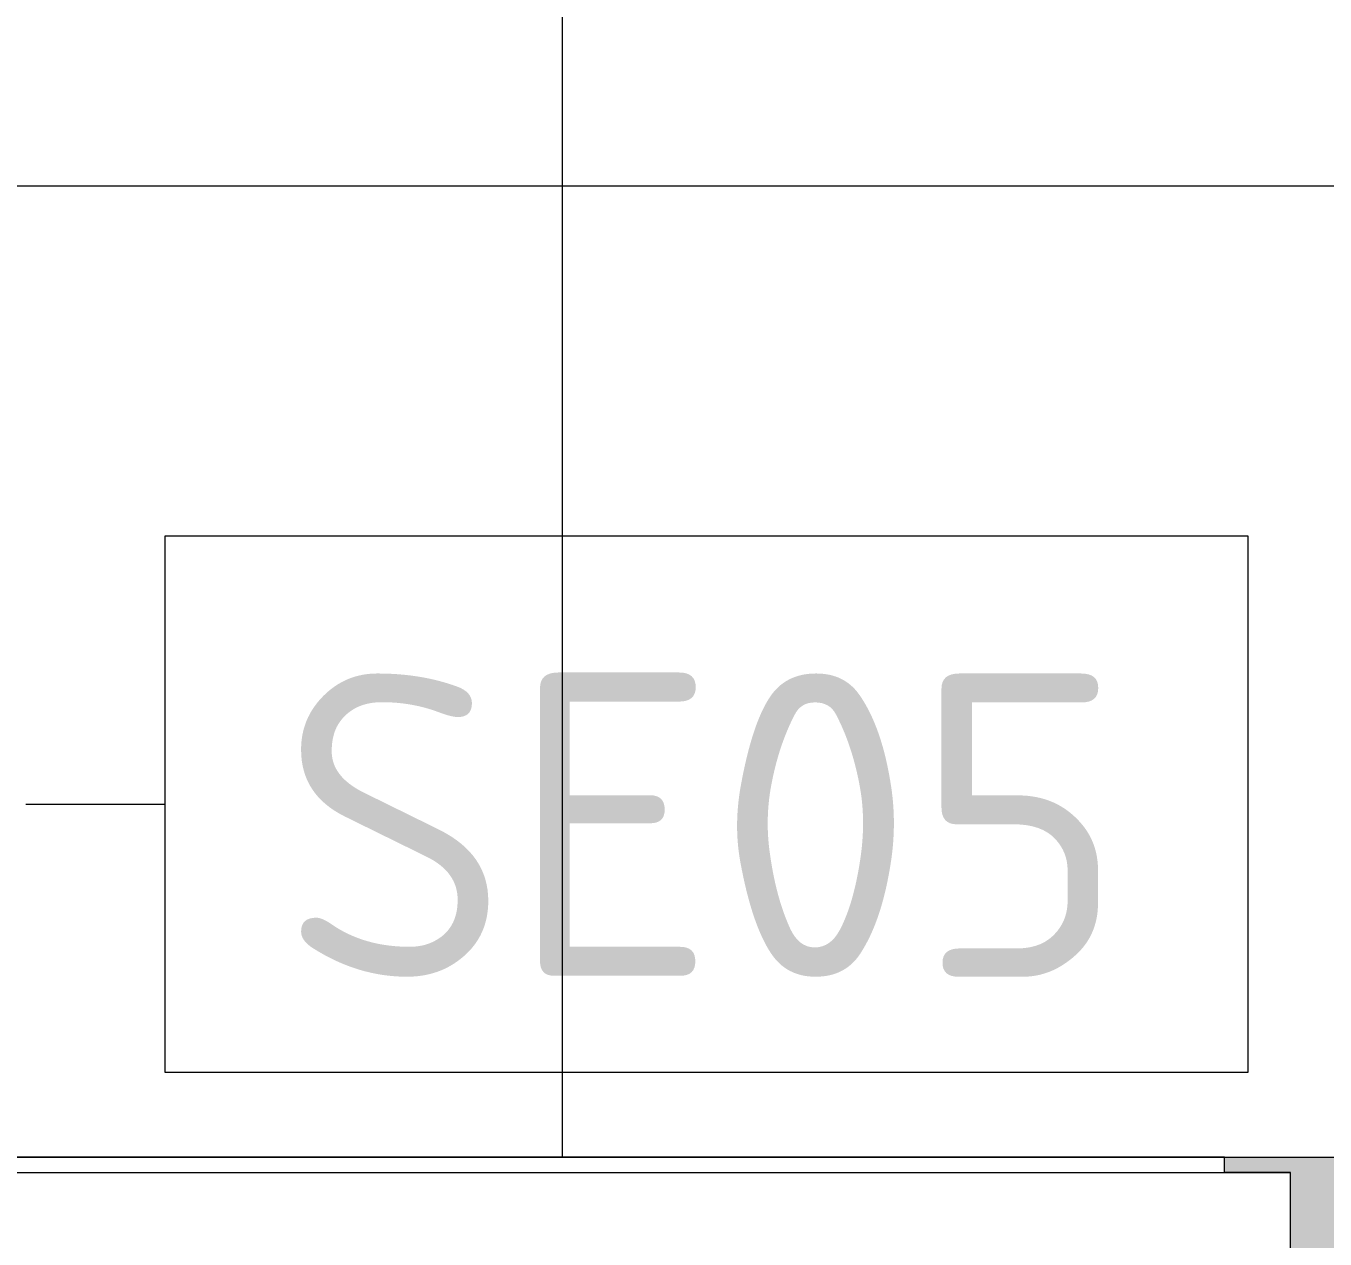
# Model space of a CAD drawing. Header units: millimetres. Extents: x 855 to 56329, y -2396 to 17803.
# Drawn here: x 35336.4 to 35604.1, y 683.1 to 933.1 of the extents above; entities that cross this region are included whole.
import ezdxf

# ---------------------------------------------------------------- set-up
doc = ezdxf.new("R2010")
doc.units = ezdxf.units.MM
for name, color, linetype, lineweight in [('A-ANNO-DIMS', 7, 'Continuous', 9), ('A-ANNO-DIMS-25', 7, 'Continuous', 9), ('A-WALL-PATT', 7, 'Continuous', 9), ('P-SANR-FIXT', 7, 'Continuous', 9), ('P-SANR-FIXT-IDEN', 7, 'Continuous', 9)]:
    doc.layers.add(name, color=color, linetype=linetype, lineweight=lineweight)
doc.layers.add('I-FURN-3', color=7, linetype='Continuous', lineweight=9, true_color=0xfbfbfb, transparency=0.7)
doc.layers.add('I-FURN-4', color=7, linetype='Continuous', lineweight=9, true_color=0xc0c0c0)
doc.styles.add('GOST Common_6', font='GOST_Common.ttf', dxfattribs={"height": 62.5})
doc.styles.add('ISOCPEUR_2', font='isocpeur.ttf', dxfattribs={"width": 0.9, "height": 62.5})
doc.dimstyles.new('ISO-2_5_0_9К_БОЛЬШОЙ_1', dxfattribs={"dimscale": 304.8, "dimtxt": 62.248823, "dimasz": 0.123031, "dimexe": 0.098425, "dimexo": 0.246063, "dimgap": 0, "dimtad": 1, "dimdec": 0, "dimrnd": 10, "dimzin": 0, "dimdsep": 46, "dimtxsty": 'ISOCPEUR_2', "dimblk1": 'OBLIQUE', "dimblk2": 'OBLIQUE', "dimsah": 1, "dimcen": 0.09, "dimdle": 0.098425, "dimazin": 0, "dimtfac": 1, "dimtdec": 4, "dimtix": 1, "dimtmove": 0, "dimatfit": 3, "dimfxl": 1, "dimtvp": 1, "dimtolj": 1, "dimtzin": 0, "dimarcsym": 2})

# ---------------------------------------------------------------- blocks, each defined once
blk = doc.blocks.new('Мойка кухонная - Раковина Roca Victoria-N Unik 600х460 мм-30768662-Развертка 1_11-2')
at = {"layer": 'P-SANR-FIXT'}
for p, q in [((44950.68, 700), (44410.68, 700)), ((44950.68, 696.82), (44950.68, 700)), ((44396.57, 696.82), (44964.23, 696.82)), ((44964.23, 696.82), (44950.68, 696.82)), ((44964.23, 479.2), (44964.23, 696.82))]:
    blk.add_line(p, q, dxfattribs=at)
blk = doc.blocks.new('DIMBLOCK33-Развертка 1_11-2')
at = {"layer": 'A-ANNO-DIMS-25'}
for p, q in [((34842.75, 1725), (34842.75, -296.85)), ((34842.75, -266.85), (34842.75, 1725)), ((38022.75, -75), (38022.75, -296.85)), ((38022.75, -266.85), (38022.75, -80)), ((34842.75, -266.85), (38052.75, -266.85))]:
    blk.add_line(p, q, dxfattribs=at)
at = {"layer": 'A-ANNO-DIMS-25', "lineweight": 20}
for p, q in [((34842.75, -266.85), (34861.5, -248.1)), ((38022.75, -266.85), (38041.5, -248.1)), ((34842.75, -266.85), (34824, -285.6)), ((38022.75, -266.85), (38004, -285.6))]:
    blk.add_line(p, q, dxfattribs=at)
at = {"layer": 'A-ANNO-DIMS-25', "color": 0, "insert": (36359.13, -185.19), "char_height": 62.5, "width": 176.6909, "attachment_point": 1, "line_spacing_factor": 1.149209, "style": 'ISOCPEUR_2'}
blk.add_mtext('3180', dxfattribs=at)
blk = doc.blocks.new('_Oblique')
at = {"color": 0, "linetype": 'ByBlock', "lineweight": -2}
blk.add_line((-0.5, -0.5), (0.5, 0.5), dxfattribs=at)
blk = doc.blocks.new('М_сантехническая_рамка1 - В рамке-30590747-Развертка 1_11-2')
at = {"layer": 'P-SANR-FIXT-IDEN'}
for p, q in [((44103.87, 962.72), (43880.56, 962.72)), ((43880.56, 962.72), (43880.56, 852.27)), ((44103.87, 852.27), (44103.87, 962.72)), ((43880.56, 852.27), (44103.87, 852.27))]:
    blk.add_line(p, q, dxfattribs=at)
blk = doc.blocks.new('DIMBLOCK45-Развертка 1_11-2')
at = {"layer": 'A-ANNO-DIMS-25'}
for p, q in [((35312.87, 775), (35312.87, 1107.9)), ((35612.87, 775), (35612.87, 1107.9)), ((35312.87, 1077.9), (35642.87, 1077.9)), ((35312.87, 1077.9), (35312.87, 775)), ((35612.87, 1077.9), (35612.87, 775))]:
    blk.add_line(p, q, dxfattribs=at)
at = {"layer": 'A-ANNO-DIMS-25', "lineweight": 20}
for p, q in [((35312.87, 1077.9), (35331.62, 1096.65)), ((35612.87, 1077.9), (35631.62, 1096.65)), ((35312.87, 1077.9), (35294.12, 1059.15)), ((35612.87, 1077.9), (35594.12, 1059.15))]:
    blk.add_line(p, q, dxfattribs=at)
at = {"layer": 'A-ANNO-DIMS-25', "color": 0, "insert": (35403.61, 1159.56), "char_height": 62.5, "width": 142.2146, "attachment_point": 1, "line_spacing_factor": 1.149209, "style": 'ISOCPEUR_2'}
blk.add_mtext('300', dxfattribs=at)

msp = doc.modelspace()

# ---------------------------------------------------------------- hatches: boundary and pattern name
at = {"layer": 'A-WALL-PATT'}
h = msp.add_hatch(dxfattribs=at)
h.set_pattern_fill('FP_16', color=256, style=0, pattern_type=2)
h.set_pattern_definition([(90, (34846.75, 0), (-300, 2e-14), []), (180, (34846.75, 0), (-4e-14, -300), [])])
h.paths.add_polyline_path([(35612.87, 0), (35636.75, 0), (35651.75, 270), (35831.75, 270), (35846.75, 0), (36522.75, 0), (36522.75, 750), (36643.75, 750), (36643.75, 1800), (36512.75, 1800), (36512.75, 800), (35612.75, 800), (35612.75, 1800), (34850.75, 1800), (34850.75, 387.34), (34874.21, 300), (35012.87, 300), (35012.87, 700), (35290.5, 700), (35292.69, 814.99), (35292.57, 818.51), (35292.86, 824.5), (35293.19, 831.03), (35293.64, 845.54), (35333.22, 845.27), (35333.49, 844.34), (35333.56, 842.1), (35333.27, 842.05), (35333.84, 826.19), (35334.1, 825.28), (35333.9, 824.77), (35334.7, 796.83), (35334.53, 793.29), (35334.59, 791.84), (35334.8, 790.87), (35336.27, 705.72), (35336.36, 700), (35612.87, 700), (35612.87, 100), (35147.25, 100), (35147.25, 27.62), (35247.42, 0.84), (35244.29, 0), (35610.15, 0)])
h.paths.add_polyline_path([(35292.53, 792.45), (35292.59, 794.62), (35292.59, 795.15), (35293.07, 794.88), (35293.13, 795.24), (35293.28, 795.77), (35293.3, 796.13), (35293.42, 796.29), (35293.67, 796.39), (35294.34, 796.39), (35293.33, 798.38), (35293.43, 806.6), (35293.23, 807.46), (35292.93, 809.08), (35292.68, 809.63), (35292.41, 801.16), (35292.31, 792.91), (35292.52, 792.48)])
h.paths.add_polyline_path([(35334.36, 793.66), (35334.69, 795.45), (35334.04, 806.33), (35333.87, 806.23), (35333.67, 806.72), (35333.42, 807.13), (35333.3, 806.56), (35333.3, 805.18), (35333.27, 805.03), (35333.46, 798.23), (35332.57, 796.1), (35332.84, 795.9), (35332.59, 795.43), (35332.95, 795.2), (35333.46, 795.27), (35333.73, 795.41), (35334.05, 795.75), (35334.05, 794.88), (35334.14, 794.89), (35334.33, 793.7)])
h.paths.add_polyline_path([(35293.67, 796.39), (35293.42, 797.01), (35294.15, 796.5)])
h.paths.add_polyline_path([(35334.18, 812.51), (35333.87, 813.94), (35333.78, 813.5), (35333.87, 812.83), (35334.11, 812.58)])
h.paths.add_polyline_path([(35292.68, 812.51), (35293, 813.25), (35292.9, 813.6), (35292.7, 813.57), (35292.69, 813.07)])
h.paths.add_polyline_path([(35293.03, 813.9), (35292.77, 814.41), (35293.01, 813.92)])
h.paths.add_polyline_path([(35293.32, 814.71), (35293.18, 814.83), (35293.28, 814.72)])
h.paths.add_polyline_path([(35333.69, 814.85), (35334.13, 815.22), (35333.95, 815.22), (35333.67, 814.98)])
h.paths.add_polyline_path([(35293.3, 815.05), (35293.01, 815.24), (35293.28, 815.05)])
h.paths.add_polyline_path([(34900.81, 817.45), (34900.81, 948.38), (34912.68, 948.38), (34912.68, 961.7), (34913.18, 962.2), (34919.73, 962.49), (34920.02, 963.19), (34920.02, 972.85), (34918.65, 972.85), (34918.15, 973.35), (34918.15, 995.64), (34918.65, 996.14), (34923.47, 996.65), (34928.31, 996.82), (34936.6, 996.29), (34937.97, 996.14), (34938.47, 995.64), (34938.47, 973.35), (34937.97, 972.85), (34936.6, 972.85), (34936.89, 962.49), (34937.58, 962.2), (34943.43, 962.2), (34943.93, 961.7), (34943.93, 948.38), (34955.81, 948.38), (34955.81, 817.45), (34912.68, 817.45)])
h.paths.add_polyline_path([(35292.98, 839.72), (35293.04, 843.11), (35292.98, 839.8)])
at = {"layer": 'I-FURN-3'}
msp.add_hatch(color=256, dxfattribs=at).paths.add_polyline_path([(35342.87, 100), (35612.87, 100), (35612.87, 700), (35583.43, 700), (35583.43, 696.82), (35596.98, 696.82), (35596.98, 479.2), (35373.95, 471.77), (35371.25, 469.12), (35366.95, 466.7), (35364.53, 465.81), (35360.76, 465.31), (35349.45, 465.31), (35351.5, 460.35), (35352.87, 450), (35351.5, 439.65), (35347.51, 430), (35342.87, 423.95), (35342.87, 346), (35282.87, 346), (35282.87, 423.95), (35278.23, 430), (35274.23, 439.65), (35272.91, 450.29), (35274.57, 461.16), (35276.28, 465.31), (35260.95, 465.31), (35257.17, 467.17), (35254.62, 469.09), (35252.2, 471.8), (35242.35, 472.22), (35029.33, 479.22), (35029.33, 696.82), (35043.43, 696.82), (35043.43, 700), (35012.87, 700), (35012.87, 300), (35147.25, 300), (35147.25, 100), (35341.85, 100)])

# ---------------------------------------------------------------- linework, layer by layer
at = {"layer": 'I-FURN-4'}
msp.add_line((35012.87, 700), (35612.87, 700), dxfattribs=at)
at = {"layer": 'P-SANR-FIXT-IDEN'}
msp.add_line((35336.37, 772.77), (35364.97, 772.77), dxfattribs=at)

# ---------------------------------------------------------------- block references
at = {"layer": 'P-SANR-FIXT'}
msp.add_blockref('Мойка кухонная - Раковина Roca Victoria-N Unik 600х460 мм-30768662-Развертка 1_11-2', (-9367.25, 0), dxfattribs=at)
at = {"layer": 'P-SANR-FIXT-IDEN'}
msp.add_blockref('М_сантехническая_рамка1 - В рамке-30590747-Развертка 1_11-2', (-8515.58, -134.73), dxfattribs=at)

# ---------------------------------------------------------------- texts
at = {"layer": 'P-SANR-FIXT-IDEN', "insert": (35388.81, 799.69), "char_height": 62.5, "width": 222.4683, "attachment_point": 1, "style": 'GOST Common_6'}
msp.add_mtext('SE05', dxfattribs=at)

# ---------------------------------------------------------------- dimensions: what is measured, and where the dimension line sits
at = {"layer": 'A-ANNO-DIMS'}
for base, p1, p2, override, picture, middle in [((38022.75, -266.85), (34842.75, 1800), (38022.75, 0), {"dimpost": '<>', "dimfxl": 3654.093654}, 'DIMBLOCK33-Развертка 1_11-2', (36432.75, -235.6)), ((35612.87, 1077.9), (35312.87, 700), (35612.87, 700), {"dimpost": '<>', "dimfxl": 300}, 'DIMBLOCK45-Развертка 1_11-2', (35462.87, 1109.15))]:
    dim = msp.add_linear_dim(base=base, p1=p1, p2=p2, dimstyle='ISO-2_5_0_9К_БОЛЬШОЙ_1', override=override, dxfattribs=at)
    dim.commit()
    dim.dimension.update_dxf_attribs({"geometry": picture, "text_midpoint": middle})

doc.saveas('drawing.dxf')
